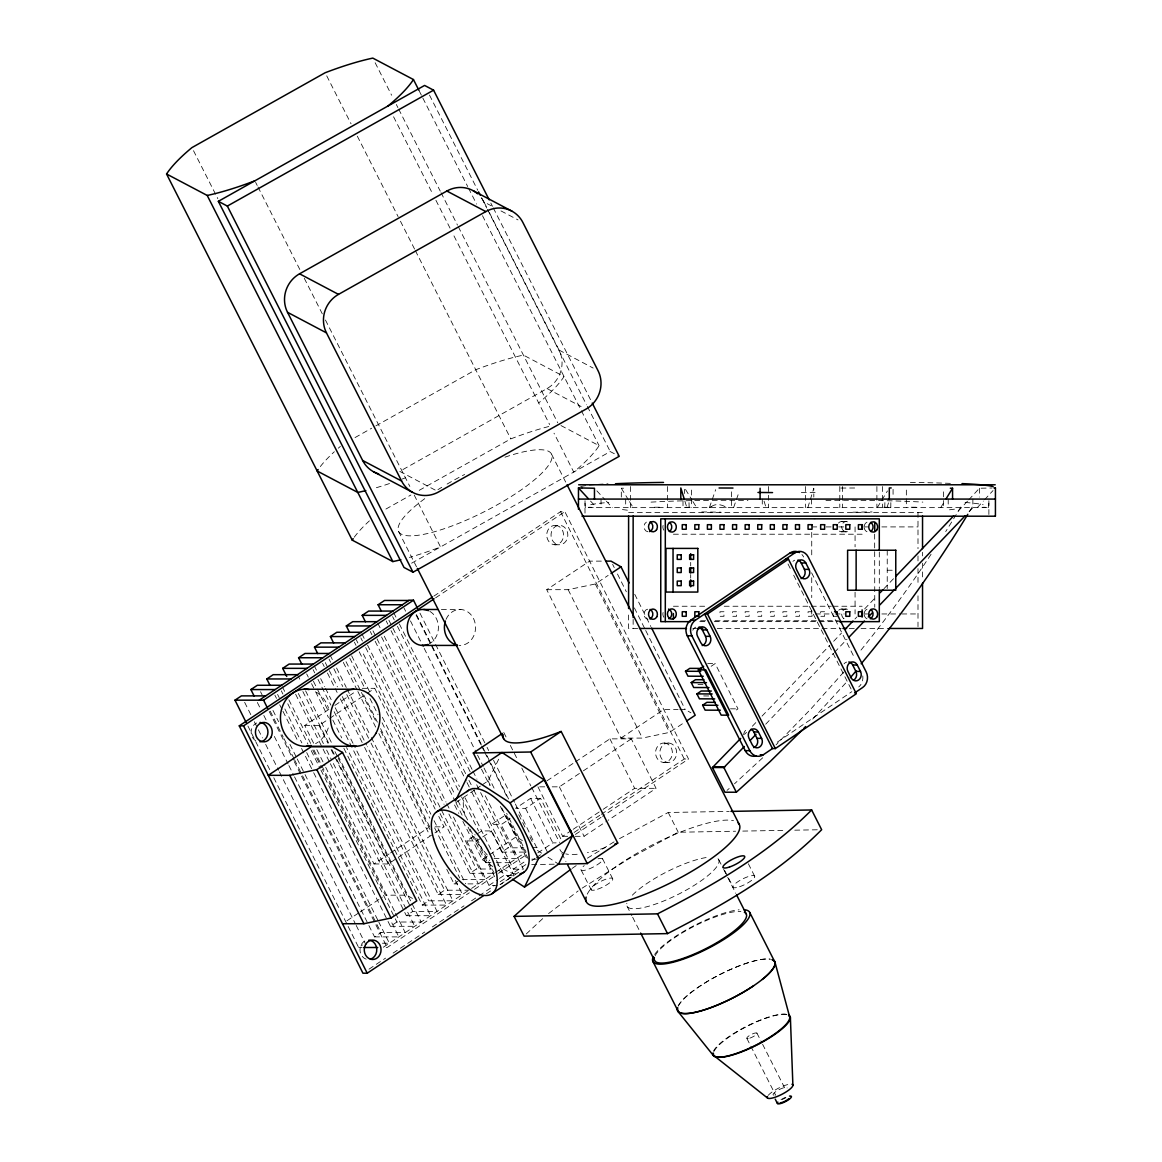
<?xml version="1.0" encoding="UTF-8"?>
<svg xmlns="http://www.w3.org/2000/svg" width="1162" height="1162" viewBox="0 0 1162 1162"><rect width="100%" height="100%" fill="white"/><g stroke="black" fill="none" stroke-linecap="round" stroke-linejoin="round"><path stroke-width="0.75" stroke-dasharray="5 3.75" d="M988.877 514.49L988.891 507.634L584.994 507.634L585.009 514.49M585.299 507.634L585.023 503.204M807.822 507.634L809.812 501.171M810.321 499.558L813.807 488.243L813.807 497.045M887.013 507.634L889.032 501.083M890.789 507.634L890.876 500.72M709.401 507.634L711.681 501.112M712.248 499.486L715.676 489.681M733.6 507.634L735.88 501.112M736.447 499.486L739.308 491.323M988.586 507.634L988.877 503.204M482.143 784.887L488.055 780.908L498.89 758.815M877.252 507.634L880.956 501.577M881.885 500.067L887.448 490.974M884.747 507.634L884.936 500.72M940.697 507.634L944.357 501.679M843.685 672.115L811.032 708.805L776.042 744.857M845.645 683.082L810.611 721.37M967.525 501.171L955.701 513.72M968.716 499.878L979.421 488.243L992.043 487.996M977.315 507.634L983.342 501.083M984.548 499.762L993.002 490.582M744.595 734.326L746.527 732.307M752.337 726.235L756.215 722.183M762.025 716.112L829.784 645.302M833.662 641.264L841.404 633.174M854.942 619.012L856.888 616.993M864.63 608.903L876.235 596.76M883.977 588.669L893.651 578.56M765.7 724.202L833.474 653.393M834.432 652.376L847.011 639.231M969.064 511.701L972.943 507.634M526.241 933.987L543.496 917.878M762.722 757.769L734.5 783.784M727.049 790.363L729.184 788.49M548.58 913.579L578.153 890.92M572.169 868.377L576.207 865.603M582.191 888.131L629.499 858.398L678.23 832.239L735.604 831.222M711.144 666.291L715.153 663.589L737.986 708.864L733.992 711.565M777.32 742.126L851.819 691.695M474.735 789.884L453.993 803.857L458.845 813.429M476.217 788.882L480.661 785.89M462.897 821.403L482.288 859.662L488.214 855.668M489.696 854.68L516.349 836.698L522.392 840.62M433.862 596.135L560.578 511.658L564.863 511.658L688.529 759.004L602.555 816.32M435.605 597.834L564.863 511.658M313.609 743.172L304.764 725.451L328.846 709.401M334.859 705.378L355.935 691.332M304.764 725.451L319.042 725.451L328.076 719.438M329.572 718.436L365.696 694.339M367.207 693.336L374.73 688.325L435.125 809.115M682.355 723.81L669.515 732.38L642.383 738.088L620.958 738.088L546.75 589.686L589.599 561.13L602.09 561.13M546.75 589.686L568.174 589.686L595.307 583.978L608.162 575.408M325.694 767.327L374.019 863.962L389.067 853.925M390.577 852.923L428.197 827.838M374.019 863.962L388.297 863.962L433.455 833.866M434.951 832.849L443.986 826.836L438.35 815.564M546.939 780.835L573.926 762.853M575.422 761.851L609.919 738.858L631.329 738.858L656.065 788.33L608.089 820.314M346.93 920.783L358.738 912.896M360.22 911.923L382.385 897.151M497.321 885.429L488.999 885.429L466.732 840.91L475.723 834.912M477.233 833.909L481.722 830.917L491.715 830.917L513.982 875.436L500.488 884.427M540.562 798.352L530.569 798.352L515.565 808.345L525.573 808.345L540.562 798.352L562.815 842.871M620.958 738.088L663.792 709.532L678.085 709.532M466.732 840.91L476.725 840.91L481.228 837.904M482.724 836.916L491.715 830.917M528.405 859.154L506.138 814.635L491.148 824.628L501.142 824.628L510.147 818.629M552.226 786.834L559.358 786.834L581.857 771.844M583.353 770.842L631.329 738.858M273.782 777.756L358.666 947.495L362.515 944.924M368.906 925.577L374.556 936.892L380.991 932.607L405.262 932.607L395.559 913.216M388.035 921.451L390.461 926.303L396.896 922.018L421.167 922.018L411.464 902.613M404.754 912.461L406.366 915.7L412.786 911.415L437.072 911.415L353.814 744.9M343.865 748.284L422.271 905.096L428.691 900.811L452.962 900.811L371.332 737.536M364.607 747.384L438.176 894.493L444.596 890.208L468.867 890.208M446.789 869.336L454.066 883.89L457.93 881.319M440.064 813.473L469.971 873.287L476.391 869.002L492.005 869.002M468.097 827.126L485.876 862.683L489.725 860.112M471.874 792.281L501.781 852.095L508.201 847.81L523.801 847.81M467.589 891.065L382.937 947.495L387.222 947.495L469.303 892.779M471.583 888.407L494.242 873.287L474.851 834.49M495.535 872.43L526.052 852.095L506.647 813.284M474.503 889.308L494.475 876.003M498.527 873.287L527.635 853.896M536.757 847.81L515.332 803.886M488.999 885.429L497.99 879.431M499.486 878.428L503.988 875.436L513.982 875.436M473.776 789.942L513.415 869.147L526.909 860.156M537.832 852.879L552.822 842.871L556.162 842.871M537.948 786.834L562.684 836.306L571.675 830.307M573.171 829.305L601.669 810.321M603.165 809.318L634.655 788.33L656.065 788.33M368.979 969.181L385.566 958.113M393.119 953.087L424.798 931.968M432.337 926.942L464.016 905.823M471.554 900.797L477.582 896.773M479.093 895.771L494.184 885.705M500.212 881.682L525.863 864.586M531.891 860.577L534.912 858.558M536.423 857.556L542.451 853.533M574.13 832.413L599.781 815.317M601.277 814.315L684.244 759.004L688.529 759.004M486.399 893.752L492.427 889.729M499.98 884.703L521.099 870.628M575.393 834.418L601.044 817.322M575.175 836.306L584.094 836.306L606.593 821.316M587.391 858.181L616.702 840.271M619.491 838.644L668.223 812.485L729.17 811.41M355.02 437.58L371.666 428.226M375.834 425.888L475.752 369.734A142.795 35.092 -26.9 0 1 523.394 355.093L564.049 376.546A142.795 35.092 -26.9 0 1 538.674 402.938M489.405 212.733L559.053 350.082A28.556 27.278 -62.2 0 1 547.026 388.558L399.713 471.351L436.229 490.625M385.915 509.058L410.898 495.012M419.221 490.335L510.801 438.873A142.795 35.092 -26.9 0 1 550.439 426.091M411.609 563.192L610.239 451.568L617.734 455.519M982.398 507.3L985.187 507.242M621.321 497.045L621.321 488.243L623.558 488.214M742.779 831.091L785.802 830.336M794.764 830.176L818.077 829.77M531.688 864.586L554.986 864.179M683.009 500.72L683.009 507.329L690.228 507.271M840.91 488.055L854.84 487.996M654.438 507.242L662.645 507.213M628.598 512.398L922.541 512.398M841.608 521.535L846.154 521.535M555.61 525.369A9.717 8.41 -90 0 1 562.19 540.388A9.717 8.41 -90 0 1 547.636 539.444A9.717 8.41 -90 0 1 555.61 525.369L559.895 525.369M811.73 526.909L817.147 526.909M826.109 526.909L831.6 526.909M838.703 526.909L844.237 526.909M863.86 526.909L867.665 526.909M881.871 526.909L917.995 526.909M841.608 531.818L846.154 531.818M673.394 534.215L862.117 534.215M554.681 544.76L558.966 544.76A9.717 8.41 90 0 0 566.94 530.685A9.717 8.41 90 0 0 552.386 529.756A9.717 8.41 90 0 0 558.966 544.76M887.231 570.237L895.771 570.237M673.394 606.244L707.876 606.244M724.202 606.244L809.493 606.244M811.308 606.244L831.266 606.244M833.081 606.244L862.117 606.244M841.608 609.048L846.154 609.048M441.386 609.484L460.82 609.484M815.332 613.957L833.401 613.957M835.1 613.957L844.237 613.957M863.86 613.957L867.665 613.957M881.871 613.957L899.925 613.957M901.741 613.957L917.995 613.957M837.206 616.296L833.241 616.296L833.241 611.735M700.613 620.755L706.06 620.755M715.124 620.755L816.755 620.755M818.571 620.755L838.528 620.755M699.771 621.641L706.089 621.641M714.267 621.641L838.485 621.641M637.647 628.468L628.598 628.468L628.598 612.142M692.842 628.468L696.459 628.468M717.23 628.468L821.258 628.468M822.13 628.468L841.143 628.468M849.262 628.468L854.68 628.468M861.042 628.468L888.175 628.468M362.239 688.325L374.73 688.325M679.857 709.532L685.217 709.532L690.925 712.8M664.446 743.026A9.717 8.41 -90 0 1 671.011 758.045A9.717 8.41 -90 0 1 656.472 757.116A9.717 8.41 -90 0 1 664.446 743.026L668.731 743.026A9.717 8.41 -90 0 1 675.296 758.045A9.717 8.41 -90 0 1 660.757 757.116A9.717 8.41 -90 0 1 668.731 743.026M663.517 762.417L667.787 762.417M539.734 786.834L545.08 786.834M435.067 826.836L443.986 826.836M562.684 836.306L568.029 836.306M532.879 847.534L537.164 847.534M501.781 852.095L526.052 852.095M494.039 858.398L516.582 858.398L484.249 793.748M531.731 859.154L538.398 859.154M485.876 862.683L494.547 862.683M496.276 862.683L510.147 862.683M513.415 869.147L523.408 869.147L501.142 824.628M469.971 873.287L494.242 873.287M462.229 879.605L484.772 879.605L452.439 814.94M454.066 883.89L457.537 883.89M467.937 883.89L478.352 883.89L361.948 651.098M438.176 894.493L462.447 894.493L455.17 879.939M412.466 898.444L406.758 895.176L385.334 895.176L322.426 769.36M422.271 905.096L446.542 905.096L367.323 746.672M406.366 915.7L430.637 915.7L346.581 747.573M390.461 926.303L414.747 926.303L332.288 761.4M374.556 936.892L398.842 936.892L390.752 920.725M382.429 943.21L389.357 943.21L378.856 922.192M358.666 947.495L362.123 947.495M911.24 507.213L919.447 507.242M707.673 663.546L715.153 663.589M697.97 684.621L703.068 684.65M703.678 695.936L708.776 695.965M730.506 708.82L737.986 708.864M883.657 507.271L890.876 507.329M588.698 507.242L591.502 507.3M481.242 197.656A28.556 27.278 -62.2 0 1 483.929 201.927L491.235 205.776M500.982 210.918L518.02 219.909M559.053 350.082L593.143 368.063M547.026 388.558L581.116 406.555M560.999 425.568L599.098 445.685A142.795 35.092 -26.9 0 1 573.737 472.077L554.013 433.194M537.469 850.41L541.986 853.344M548.014 857.265L558.573 864.107M482.288 859.662L492.848 866.518M498.876 870.425L510.946 878.269M596.847 490.829L605.17 499.878M606.361 501.171L612.301 507.634M590.543 501.083L596.585 507.634M685.522 489.463L692.015 500.067M692.93 501.577L696.648 507.634M689.139 507.634L688.95 500.72M621.321 488.243L628.627 500.183M629.543 501.679L633.188 507.634M490.829 203.074L492.47 206.299M493.284 207.911L591.429 401.471M483.929 201.927L488.636 211.179M429.504 95.11L477.756 190.263M481.838 198.339L486.747 208.013M487.561 209.625L586.519 404.783M587.347 406.395L610.239 451.568M419.119 90.723L422.358 97.114M422.866 98.116L467.69 186.53M468.504 188.128L476.609 204.091M482.477 215.667L599.098 445.685M375.152 62.733L391.623 95.226M396.329 104.507L397.898 107.601M398.682 109.141L440.253 191.134M441.037 192.674L457.508 225.152M458.293 226.706L557.731 422.794M393.569 116.781L432.787 194.112M435.924 200.3L450.043 228.144M453.964 235.886L549.626 424.551M551.558 454.197L566.243 483.189M748.372 863.802L754.53 875.959M326.725 75.835L351.04 123.782M357.315 136.157L398.101 216.597M400.454 221.23L414.573 249.075M415.357 250.629L510.801 438.873M724.739 870.658L733.222 887.376M718.77 859.764L722.822 867.753M723.635 869.35L726.875 875.741M727.688 877.339L735.793 893.317M668.223 812.485L678.23 832.239M756.898 1033.062L761.778 1042.692M762.606 1044.304L785.381 1089.244M746.875 1038.436L775.359 1094.619M626.986 906.069L631.837 915.656M632.651 917.254L640.756 933.231M602.526 858.703L612.534 878.457M255.64 182.361L257.209 185.455M257.993 186.995L300.348 270.528M304.27 278.27L322.31 313.842M325.447 320.029L409.837 486.442M414.224 495.085L440.514 546.939A142.795 35.092 -26.9 0 1 409.402 557.426M581.203 870.135L591.226 889.889M503.771 732.467L506.225 737.318M510.336 745.408L517.715 759.963M521.811 768.053L530.831 785.846M531.659 787.458L559.547 842.465M398.566 531.383L416.519 566.809M561.871 853.46L565.952 861.507M193.502 150.697L217.817 198.644M488.055 780.908L490.48 785.686M501.81 808.011L516.349 836.698M481.504 769.186L489.696 785.367M500.357 806.384L527.432 859.764M811.599 572.808L854.331 657.518M787.996 563.962L790.421 568.755M793.661 575.175L852.647 692.131M634.728 594.261L650.851 626.521M612.635 564.354L614.248 567.579M617.472 574.028L626.347 591.778M634.408 607.915L644.895 628.874M645.694 630.487L685.217 709.532M560.578 511.658L684.244 759.004M595.307 583.978L669.515 732.38M568.174 589.686L642.383 738.088M609.919 738.858L634.655 788.33M559.358 786.834L584.094 836.306M530.569 798.352L552.822 842.871M525.573 808.345L547.825 852.879M419.961 613.129L486.239 745.684M487.052 747.311L488.665 750.536M493.516 760.238L514.534 802.274M518.746 814.707L525.108 827.431M529.887 836.974L532.269 841.738M416.49 614.742L485.992 753.775M486.805 755.387L508.622 799.035M416.083 615.018L480.748 744.348M481.547 745.96L483.973 750.812M484.786 752.424L508.23 799.311M403.998 607.987L405.611 611.212M410.462 620.915L423.404 646.784M424.203 648.396L476.74 753.47M477.553 755.097L483.218 766.412M484.017 768.024L495.332 790.654M393.715 612.679L396.14 617.53M399.379 623.994L472.121 769.491M472.934 771.103L476.972 779.194M392.611 616.63L394.238 619.869M397.462 626.333L470.218 771.829M476.681 784.757L508.201 847.81M388.907 620.203L392.131 626.667M392.945 628.279L465.686 773.776M468.925 780.239L472.963 788.33M386.191 620.915L387.803 624.154M391.042 630.617L466.209 780.951M467.022 782.578L471.06 790.654M377.81 623.282L380.235 628.134M384.273 636.21L459.455 786.558M465.105 797.873L503.988 875.436M381.557 636.936L458.351 790.509M461.59 796.972L478.555 830.917M373.002 630.806L376.241 637.27M377.04 638.882L454.647 794.082M457.872 800.545L467.574 819.936M476.725 840.91L495.012 877.484M370.286 631.518L371.898 634.742M375.137 641.221L455.155 801.257M455.969 802.869L462.432 815.811M361.905 633.886L364.331 638.737M367.57 645.2L445.976 802.012M446.789 803.625L449.2 808.476M360.816 637.836L362.428 641.061M365.667 647.539L444.073 804.336M448.91 814.039L476.391 869.002M356.298 639.783L357.911 643.022M354.381 642.121L356.008 645.346M359.232 651.809L436.825 807.009M351.665 655.804L369.443 691.361M382.385 717.23L430.884 814.228M434.109 820.692L465.642 883.745M349.762 658.128L365.115 688.848M369.966 698.551L378.057 714.717M382.095 722.793L429.78 818.179M434.632 827.881L459.687 877.993M363.677 694.76L377.359 722.139M380.584 728.589L429.708 826.836M346.044 661.701L360.598 690.794M361.411 692.421L376.764 723.127M380.802 731.218L430.114 829.828M343.327 662.413L357.068 689.894M357.881 691.521L375.66 727.078M378.899 733.542L429.824 835.391M330.11 655.092L332.535 659.943M336.573 668.019L346.276 687.425M347.075 689.037L370.518 735.924M329.006 659.028L330.618 662.267M333.857 668.731L342.746 686.524M346.784 694.6L370.228 741.487M371.041 743.099L444.596 890.208M325.302 662.601L328.526 669.065M329.34 670.692L337.416 686.858M342.267 696.546L366.524 745.045M322.586 663.313L324.198 666.552M327.437 673.016L337.125 692.421M340.364 698.885L363.808 745.772M314.205 665.681L316.63 670.532M320.668 678.623L324.721 686.698M325.52 688.325L331.185 699.64M335.222 707.716L353.001 743.288M313.101 669.632L314.728 672.871M317.952 679.334L330.894 705.203M334.119 711.667L428.691 900.811M313.435 681.295L327.989 710.389M332.84 720.091L341.73 737.87M306.681 673.916L308.293 677.155M311.532 683.619L314.757 690.083M315.57 691.71L328.497 717.564M297.501 674.672L300.726 681.135M305.577 690.838L332.259 744.188M337.91 755.503L410.651 901M334.976 751.611L337.387 756.447M338.2 758.06L406.758 895.176M302.861 691.55L328.73 743.288M331.954 749.751L336.007 757.827M336.806 759.454L410.36 906.563M411.174 908.176L412.786 911.415M319.042 725.451L327.902 743.172M331.112 749.606L388.297 863.962M298.344 693.511L323.399 743.622M326.638 750.086L331.49 759.788M295.627 694.222L322.295 747.573M323.109 749.185L329.572 762.112M330.386 763.739L403.94 910.848M316.834 749.606L324.895 765.714M282.41 686.887L284.821 691.739M288.873 699.829L310.69 743.477M313.929 749.94L394.76 911.604M312.752 749.998L321.613 767.733M281.306 690.838L282.918 694.077M287.769 703.765L307.974 744.188M311.213 750.652L320.102 768.431M320.915 770.057L394.47 917.167M395.269 918.779L396.896 922.018M277.587 694.411L279.214 697.636M284.864 708.951L301.844 742.91M306.695 752.598L313.972 767.152M274.871 695.123L276.498 698.362M279.722 704.826L282.148 709.677M282.962 711.289L298.314 742.01M301.554 748.473L312.868 771.103M313.682 772.715L387.237 919.825M272.968 710.418L278.619 721.747M289.948 744.377L296.412 757.304M297.211 758.917L378.042 920.58M260.549 691.739L262.162 694.978M270.252 711.144L283.179 736.998M283.993 738.625L293.695 758.016M294.494 759.643L301.771 774.183M302.585 775.809L376.139 922.918M376.953 924.531L380.991 932.607M269.206 711.478L293.463 759.977M294.262 761.589L300.726 774.517M301.539 776.143L387.222 947.495M257.354 702.487L260.593 708.951M263.818 715.429L266.243 720.266M274.334 736.432L288.074 763.928M288.888 765.54L293.725 775.243M294.538 776.855L368.093 923.964M244.645 702.342L251.123 715.269M254.347 721.747L257.586 728.211M258.385 729.823L262.438 737.899M265.662 744.377L278.604 770.232M279.403 771.858L355.383 923.819M356.197 925.431L365.086 943.21M247.927 726.018L270.557 771.292M764.073 501.171L766.063 507.634M684.868 501.083L686.887 507.634M988.877 500.72L988.877 507.329M979.421 488.243L979.421 497.045M972.87 499.079L972.87 507.634M948.207 499.079L948.207 507.634M943.413 491.817L943.413 507.634M922.541 552.299L922.541 555.93M922.541 563.178L922.541 579.504M917.995 512.398L917.995 548.667M917.995 555.93L917.995 561.362M917.995 568.625L917.995 584.936M917.995 595.83L917.995 626.652M906.345 490.059L906.345 507.634M893.07 489.347L893.07 496.987M887.231 550.236L887.231 588.553M882.524 486.544L882.524 507.634M879.3 551.979L879.3 588.48M876.889 486.544L876.889 507.634M874.652 534.157L874.754 607.218M855.072 526.909L855.072 546.852M855.072 592.199L855.072 613.957M842.435 486.544L842.435 507.634M839.806 486.544L839.806 507.634M811.73 532.356L811.73 555.93M811.73 577.688L811.73 597.631M811.73 610.326L811.73 613.957M811.599 499.079L811.599 507.634M805.368 486.544L805.368 507.634M768.518 486.544L768.518 507.634M762.287 499.079L762.287 507.634M731.45 491.817L731.45 507.634M691.375 490.059L691.375 507.634M690.693 562.379L690.693 565.865M690.693 574.594L690.693 578.095M684.592 489.347L684.592 493.516M667.54 486.544L667.54 507.634M633.145 619.404L633.145 628.468M630.472 486.544L630.472 507.634M625.679 499.079L625.679 507.634M601.03 499.079L601.03 507.634M585.023 500.72L585.023 507.329M709.909 507.634A14.496 9.645 21.4 0 1 711.202 506.443M580.753 486.602A208.376 9.935 1.7 0 1 607.987 483.784M590.732 504.729A201.491 14.481 3.8 0 1 608.786 502.478M801.344 492.586A208.274 4.822 -0.6 0 1 815.913 492.456M910.369 482.433A208.347 11.083 -1.6 0 1 951.417 483.421M825.95 500.401A201.549 18.766 -1.7 0 1 922.846 502.115M954.452 509.174A201.36 4.488 -5.6 0 1 946.478 510.191M965.099 502.478A201.491 14.481 -3.8 0 1 983.154 504.729M627.407 510.191A201.36 4.488 5.6 0 1 619.433 509.174M651.04 502.115A201.549 18.766 1.7 0 1 747.936 500.401M724.797 506.734A10.298 6.972 19.7 0 1 726.134 507.649M711.464 506.617A10.937 7.233 20.3 0 1 724.957 506.53M701.804 511.934A201.389 8.352 1.8 0 1 721.006 512.195M813.894 518.818A201.491 0.77 -2.2 0 1 815.492 518.76M852.879 512.195A201.389 8.352 -1.8 0 1 872.096 511.934M758.408 518.76A201.491 0.77 2.2 0 1 759.992 518.818M714.064 1051.305A42.834 10.531 -26.9 0 1 748.168 1025.843A42.834 10.531 -26.9 0 1 787.618 1014.629M768.256 1095.316A14.278 3.515 -26.9 0 1 790.131 1084.161M781.038 1099.673A7.858 1.932 -26.9 0 1 785.788 1097.218M782.389 1099.484A5.708 1.409 -26.9 0 1 785.933 1097.756M773.587 1095.2A7.858 1.932 -26.9 0 1 778.569 1089.912A7.858 1.932 -26.9 0 1 787.124 1087.966M775.519 1095.083A7.858 1.932 -26.9 0 1 775.025 1095.185M354.236 537.222A142.795 35.092 -26.9 0 1 369.4 520.852M405.451 477.8A142.795 35.092 -26.9 0 1 402.226 479.034M389.488 483.552A142.795 35.092 -26.9 0 1 374.353 488.287M320.32 466.572A142.795 35.092 -26.9 0 1 334.351 451.727M338.302 448.183A142.795 35.092 -26.9 0 1 340.379 446.397M648.018 619.302A5.142 4.459 -90 0 1 648.018 609.062M648.018 531.804A5.142 4.459 -90 0 1 646.362 522.116M843.714 530.976A5.142 4.459 -90 0 1 842.697 523.437A5.142 4.459 -90 0 1 849.306 523.045M847.388 531.615A5.142 4.459 -90 0 1 844.934 531.615M838.456 523.045A5.142 4.459 -90 0 1 844.759 523.045M844.048 530.976A5.142 4.459 -90 0 1 838.456 530.308M843.714 618.489A5.142 4.459 -90 0 1 842.552 611.154A5.142 4.459 -90 0 1 848.972 610.195M838.79 610.195A5.142 4.459 -90 0 1 844.411 610.195M844.048 618.489A5.142 4.459 -90 0 1 843.656 618.75M663.865 530.206A5.142 4.459 -90 0 1 663.865 523.728M663.865 617.254A5.142 4.459 -90 0 1 663.865 610.776M866.997 531.746A5.142 4.459 -90 0 1 864.252 527.897M864.252 526.023A5.142 4.459 -90 0 1 866.997 522.188M866.997 618.794A5.142 4.459 -90 0 1 864.252 614.959M864.252 613.086A5.142 4.459 -90 0 1 866.997 609.237M862.8 675.906A11.431 9.862 -89.7 0 1 858.762 686.945M801.94 554.521A11.431 9.862 -89.7 0 1 803.639 557.005M743.68 734.805A6.289 5.432 -89.7 0 1 748.284 728.908M692.77 630.269A6.289 5.432 -89.7 0 1 695.791 627.16M792.963 561.377A6.289 5.432 -89.7 0 1 794.677 560.215M844.062 663.836A6.289 5.432 -89.7 0 1 846.648 662.079M429.867 611.401A17.996 15.585 -90 0 1 438.408 627.756A17.996 15.585 -90 0 1 429.388 643.777M446.063 619.331A17.996 15.585 -90 0 1 465.018 610.428A17.996 15.585 -90 0 1 475.258 630.908A17.996 15.585 -90 0 1 459.106 645.418M316.354 692.261A28.556 24.736 -90 0 1 328.512 708.21M328.294 727.949A28.556 24.736 -90 0 1 315.585 743.665M366.204 959.173A9.717 8.41 90 0 1 359.973 949.717A9.717 8.41 90 0 1 366.335 940.378M255.756 740.804A9.717 8.41 -90 0 1 251.152 731.523A9.717 8.41 -90 0 1 256.744 722.982M654.642 954.452A54.265 13.334 -26.9 0 1 691.913 926.739A54.265 13.334 -26.9 0 1 739.119 909.788M678.448 1005.9A54.265 13.334 -26.9 0 1 720.309 974.381A54.265 13.334 -26.9 0 1 770.45 959.26M678.071 1006.147A54.469 13.378 -26.9 0 1 719.307 974.787A54.469 13.378 -26.9 0 1 769.927 959.071M713.453 1051.174A42.834 10.531 -26.9 0 1 747.645 1025.697A42.834 10.531 -26.9 0 1 787.023 1014.557M587.275 894.144A85.683 21.047 -26.9 0 1 654.511 843.801A85.683 21.047 -26.9 0 1 733.498 820.692M504.976 457.174A85.683 21.047 -26.9 0 1 540.533 474.401A85.683 21.047 -26.9 0 1 424.885 534.099A85.683 21.047 -26.9 0 1 425.089 498.411M437.943 489.681A85.683 21.047 -26.9 0 1 441.763 487.285M447.094 484.089A85.683 21.047 -26.9 0 1 464.64 474.474M605.257 847.606A85.683 21.047 -26.9 0 1 587.435 852.588M577.18 854.259A85.683 21.047 -26.9 0 1 565.792 853.896M563.279 853.01A85.683 21.047 -26.9 0 1 559.75 846.343M515.565 873.853A49.414 21.642 56 0 1 497.394 864.702M487.299 855.014A49.414 21.642 56 0 1 470.145 829.145M465.178 815.956A49.414 21.642 56 0 1 463.754 798.381M655.077 955.832A51.404 12.637 -26.9 0 1 693.278 926.71A51.404 12.637 -26.9 0 1 740.906 911.473M598.038 858.791A12.143 2.978 -26.9 0 1 600.449 862.451A12.143 2.978 -26.9 0 1 584.588 870.309A12.143 2.978 -26.9 0 1 584.225 865.632M718.014 858.733A51.404 12.637 -26.9 0 1 675.805 895.568A51.404 12.637 -26.9 0 1 626.855 903.266M632.346 895.19A51.404 12.637 -26.9 0 1 708.718 857.236M960.756 507.039A1245.925 1076.927 -89.7 0 1 945.694 531.586M931.067 554.289A1245.925 1076.927 -89.7 0 1 859.909 651.417M972.187 507.039A1245.925 1076.927 -89.7 0 1 967.801 514.301M723.955 611.735L719.99 611.735L719.99 616.296L723.955 616.296L723.955 611.735M736.548 611.735L732.583 611.735L732.583 616.296L736.548 616.296L736.548 611.735M749.127 611.735L745.162 611.735L745.162 616.296L749.127 616.296L749.127 611.735M761.706 611.735L757.74 611.735L757.74 616.296L761.706 616.296L761.706 611.735M774.284 611.735L770.319 611.735L770.319 616.296L774.284 616.296L774.284 611.735M786.877 611.735L782.912 611.735L782.912 616.296L786.877 616.296L786.877 611.735M799.456 611.735L795.491 611.735L795.491 616.296L799.456 616.296L799.456 611.735M812.035 611.735L808.069 611.735L808.069 616.296L812.035 616.296L812.035 611.735M824.613 611.735L820.648 611.735L820.648 616.296L824.613 616.296L824.613 611.735M749.853 1038.145A5.708 1.409 -26.9 0 0 756.985 1033.178A5.708 1.409 -26.9 0 0 748.822 1035.938A5.708 1.409 -26.9 0 0 749.853 1038.145M739.54 886.751A12.143 2.978 -26.9 0 0 754.704 876.206A12.143 2.978 -26.9 0 0 737.362 882.06A12.143 2.978 -26.9 0 0 739.54 886.751M597.558 889.25A12.143 2.978 -26.9 0 0 612.723 878.704A12.143 2.978 -26.9 0 0 595.38 884.558A12.143 2.978 -26.9 0 0 597.558 889.25"/><path stroke-width="1.5" d="M455.548 800.705L467.923 775.461L501.984 752.497L544.208 779.905L572.503 835.71L558.573 864.107L524.512 887.071L512.457 879.242M524.512 887.071L538.442 858.674L572.503 835.71M946.173 498.687L952.564 488.243L950.327 488.214M856.045 671.011L850.395 677.606M802.622 729.634L770.014 761.691L736.345 792.223L724.914 792.223L712.451 767.53L740.702 738.393M845.268 629.121L853.01 621.031M880.113 592.722L883.018 589.686M895.597 576.541L953.755 515.754M712.451 767.53L723.868 767.53L744.348 746.527M750.187 740.426L756.012 734.326M848.957 637.212L864.441 621.031M868.304 616.993L872.183 612.94M879.924 604.85L894.435 589.686M895.408 588.669L965.172 515.754M803.625 728.603L805.629 726.54M730.971 811.381L811.642 809.958L821.65 829.712C777.654 874.013 722.677 905.343 667.525 933.609L524.106 936.136L514.083 916.382L542.422 890.586L570.818 869.307M811.642 809.958C767.632 854.259 712.669 885.589 657.503 913.855L514.083 916.382M756.172 755.939A11.431 9.862 -89.7 0 1 745.205 750.652L687.265 635.788A11.431 9.862 -89.7 0 1 690.824 620.159L790.131 552.923A11.431 9.862 -89.7 0 1 799.529 552.56M690.824 620.159L695.428 620.174L794.735 552.952A11.431 9.862 -89.7 0 1 808.229 557.034L866.169 671.897A11.431 9.862 -89.7 0 1 862.625 687.526L854.607 692.959M772.469 748.56L704.593 613.972L707.469 613.986L788.446 559.169L856.336 693.743L775.344 748.575L772.469 748.56L763.303 754.763L760.238 754.748M703.271 676.269L687.991 676.182L685.507 671.258L689.778 668.368L701.659 668.426M698.333 669.864L705.813 669.908L728.661 715.182L721.181 715.138L698.333 669.864L703.664 666.262M708.98 687.584L693.714 687.512L691.216 682.573L695.486 679.697L703.969 679.726M714.688 698.899L699.422 698.827L696.924 693.888L701.194 691.012L711.376 691.056M720.396 710.214L705.131 710.142L702.632 705.218L706.903 702.327L715.385 702.371M480.676 767.574L473.297 753.005L502.318 733.44M436.636 811.846L468.562 790.32M473.297 753.005L530.671 752.003L561.144 731.45L617.734 843.06L587.26 863.598L558.573 864.107M467.923 775.461L510.133 802.869L544.208 779.905M491.933 893.738L523.873 872.212M246.3 722.793L234.985 700.163L241.42 695.878L265.691 695.878M254.129 696.023L250.89 689.56L257.325 685.275L281.596 685.275M270.02 685.42L266.795 678.957L273.215 674.672L297.501 674.672M286.738 676.444L282.7 668.353L289.12 664.068L313.391 664.068M301.829 664.214L298.59 657.75L305.025 653.465L329.296 653.465M317.734 653.625L314.495 647.147L320.93 642.862L345.201 642.862M333.639 643.022L330.4 636.558L336.82 632.273L361.106 632.273M349.53 632.418L346.305 625.955L352.725 621.67L377.011 621.67M365.434 621.815L362.21 615.352L368.63 611.067L392.901 611.067M381.339 611.212L378.1 604.748L384.535 600.463L408.806 600.463M259.271 700.163L409.213 600.202L413.498 600.202L417.536 608.278M234.985 700.163L263.556 700.163L413.498 600.202M483.377 895.771L367.221 973.204L362.951 973.204L239.27 725.858L432.351 597.137M239.27 725.858L243.555 725.858L434.109 598.837M342.543 752.482L332.55 746.774L311.14 746.774L268.291 775.33L289.716 775.33L316.848 769.622L342.543 752.482L416.751 900.884L391.042 918.024L363.909 923.732L342.5 923.732M611.023 573.505L621.016 566.838L629.078 582.975M686.64 720.963L695.21 715.24L651.664 628.134M592.242 403.083L619.23 456.303L412.989 572.212L403.998 567.463L218.354 201.331L424.595 85.436L433.586 90.171L489.187 199.849M218.354 201.331L227.345 206.081L433.586 90.171M378.681 473.878A28.556 27.278 -62.2 0 1 362.631 460.457L287.522 312.302A28.556 27.278 -62.2 0 1 299.549 273.811L446.862 191.033A28.556 27.278 -62.2 0 1 477.597 193.807M401.587 481.01L326.464 332.869A28.556 27.278 -62.2 0 1 338.505 294.378L485.818 211.586A28.556 27.278 -62.2 0 1 522.885 222.479L598.009 370.634A28.556 27.278 -62.2 0 1 585.982 409.126L438.67 491.904A28.556 27.278 -62.2 0 1 401.587 481.01L362.631 460.457M578.458 487.938L581.741 487.996M994.004 487.953L995.427 487.938M891.196 487.938L889.293 487.953L889.293 499.079M578.676 484.786L995.209 484.786M578.473 499.079L995.427 499.079M582.017 516.204L995.209 516.204M605.663 561.13L611.023 561.13L621.016 566.838M378.1 604.748L402.386 604.748M423.694 609.484L437.842 609.484M834.563 611.735L837.206 611.735L837.206 614.785M362.21 615.352L386.481 615.352M690.693 621.641L660.757 621.641L660.757 518.818L879.3 518.818L879.3 550.236M839.414 621.641L879.3 621.641L879.3 590.223M346.305 625.955L370.576 625.955M639.449 628.468L686.481 628.468M697.331 628.468L702.749 628.468M842.958 628.468L846.575 628.468M889.046 628.468L922.541 628.468L922.541 583.135M330.4 636.558L354.671 636.558M421.966 645.418L457.334 645.418M314.495 647.147L338.781 647.147M298.59 657.75L322.876 657.75M282.7 668.353L306.971 668.353M266.795 678.957L291.066 678.957M304.052 689.226L354.032 689.226M250.89 689.56L275.162 689.56M306.332 746.28L356.313 746.28M713.483 766.833L724.914 766.833M363.866 947.495L377.737 947.495M719.06 487.996L732.99 488.055M790.131 552.923L794.735 552.952M785.57 559.154L788.446 559.169M797.887 560.055A6.289 5.432 -89.7 0 1 801.199 562.96L805.803 562.974L809.042 569.395A6.289 5.432 -89.7 0 1 807.082 577.979A6.289 5.432 -89.7 0 1 799.659 575.742L796.42 569.322A6.289 5.432 -89.7 0 1 798.381 560.738A6.289 5.432 -89.7 0 1 805.803 562.974M801.199 562.96L804.438 569.365L809.042 569.395M699.001 627.001A6.289 5.432 -89.7 0 1 702.313 629.906L706.917 629.92L710.142 636.34A6.289 5.432 -89.7 0 1 708.195 644.925A6.289 5.432 -89.7 0 1 700.773 642.688L697.534 636.268A6.289 5.432 -89.7 0 1 699.495 627.683A6.289 5.432 -89.7 0 1 706.917 629.92M687.265 635.788L691.869 635.817L749.81 750.667A11.431 9.862 -89.7 0 0 763.303 754.763M702.313 629.906L705.537 636.311L710.142 636.34M848.812 661.962A6.289 5.432 -89.7 0 1 852.676 664.998L857.28 665.027L860.505 671.433A6.289 5.432 -89.7 0 1 858.558 680.031A6.289 5.432 -89.7 0 1 851.136 677.78L847.897 671.375A6.289 5.432 -89.7 0 1 849.858 662.776A6.289 5.432 -89.7 0 1 857.28 665.027M852.676 664.998L855.9 671.404L860.505 671.433M685.507 671.258L700.788 671.331M691.216 682.573L706.496 682.66M696.924 693.888L712.204 693.975M702.632 705.218L717.913 705.29M751.015 729.242A6.289 5.432 -89.7 0 1 753.789 731.944L758.379 731.973L761.618 738.378A6.289 5.432 -89.7 0 1 759.672 746.977A6.289 5.432 -89.7 0 1 752.235 744.726L749.011 738.32A6.289 5.432 -89.7 0 1 750.957 729.721A6.289 5.432 -89.7 0 1 758.379 731.973M753.789 731.944L757.014 738.349L761.618 738.378M745.205 750.652L749.81 750.667M582.278 487.996L594.465 488.243L594.465 499.079M418.945 90.375L413.454 79.553L372.799 58.1A142.795 35.092 -26.9 0 0 325.157 72.741L191.933 147.603A142.795 35.092 -26.9 0 0 166.558 173.995L352.217 540.127L392.858 561.58A142.795 35.092 -26.9 0 0 400.875 559.721M473.079 190.655L512.035 211.223M446.862 191.033L485.818 211.586M166.558 173.995L207.214 195.448L392.858 561.58M299.549 273.811L338.505 294.378M287.522 312.302L326.464 332.869M373.496 471.714L412.452 492.281M714.601 1056.171L767.632 1098.119M588.132 498.454L578.473 487.953L578.458 509.348M678.23 1011.768L713.512 1055.706M478.57 191.89L480.211 195.114M567.071 484.801L739.352 824.57M749.737 912.446L774.778 961.831M736.592 894.914L746.324 914.087M775.243 1099.165L777.436 1103.493M657.503 913.855L667.525 933.609M640.756 933.231L654.526 960.393M652.841 961.337L677.882 1010.722M530.671 752.003L587.26 863.598M417.347 568.421L503.64 738.625M567.579 864.731L586.36 901.756M227.345 206.081L412.989 572.212M510.133 802.869L538.442 858.674M707.469 613.986L775.344 748.575M723.868 767.53L736.345 792.223M316.848 769.622L391.042 918.024M263.556 700.163L267.594 708.239M289.716 775.33L363.909 923.732M243.555 725.858L367.221 973.204M684.36 499.442L680.816 487.953L680.816 499.079M774.909 961.918L789.55 1016.503M790.392 1017.607L792.891 1085.264M995.427 487.953L995.427 516.204M952.564 488.243L952.564 499.079M922.541 516.03L922.541 548.667M874.754 522.435L874.754 531.455M862.117 525.151L862.117 528.783M862.117 609.876L862.117 617.124M856.133 550.236L856.133 590.223M760.093 488.243L760.093 499.079M690.693 553.649L690.693 558.893M690.693 567.608L690.693 572.851M690.693 579.838L690.693 586.81M673.394 613.507L673.394 618.939M673.045 548.406L673.045 592.054M665.303 518.818L665.303 621.641M633.145 516.03L633.145 617.588M628.598 516.03L628.598 608.525M962.005 483.61A208.376 9.935 -1.7 0 1 993.147 486.602M757.973 492.456A208.274 4.822 0.6 0 1 772.541 492.586M615.482 483.741A208.347 11.083 1.6 0 1 663.517 482.433M788.548 1014.978A42.834 10.531 -26.9 0 1 756.97 1044.972A42.834 10.531 -26.9 0 1 713.424 1053.266M791.961 1084.262A14.278 3.515 -26.9 0 1 781.3 1094.619A14.278 3.515 -26.9 0 1 767.457 1096.492M789.477 1096.086A7.858 1.932 -26.9 0 1 790 1098.656A7.858 1.932 -26.9 0 1 780.864 1103.479A7.858 1.932 -26.9 0 1 777.93 1102.172M788.94 1098.584A5.708 1.409 -26.9 0 1 780.181 1102.825M352.217 540.127A142.795 35.092 -26.9 0 1 353.19 538.689M365.827 490.582A142.795 35.092 -26.9 0 1 357.809 492.441L317.153 470.988A142.795 35.092 -26.9 0 1 318.127 469.55M413.454 79.553A142.795 35.092 -26.9 0 1 388.079 105.945M254.856 180.807A142.795 35.092 -26.9 0 1 207.214 195.448M650.052 609.411A5.142 4.459 -90 0 1 650.052 618.968M650.052 521.898A5.142 4.459 -90 0 1 649.645 531.615M669.37 522.392A5.142 4.459 -90 0 1 669.37 531.528M668.542 609.077A5.142 4.459 -90 0 1 668.963 618.794M870.687 522.392A5.142 4.459 -90 0 1 870.687 531.528M870.687 609.454A5.142 4.459 -90 0 1 870.28 618.794M691.869 635.817A11.431 9.862 -89.7 0 1 695.428 620.174M757.014 738.349A6.289 5.432 -89.7 0 1 753.673 747.616M705.537 636.311A6.289 5.432 -89.7 0 1 702.197 645.578M804.438 569.365A6.289 5.432 -89.7 0 1 801.083 578.618M855.9 671.404A6.289 5.432 -89.7 0 1 853.518 680.264M428.037 644.416A17.996 15.585 -90 0 1 407.252 627.233A17.996 15.585 -90 0 1 428.4 610.646M457.508 645.215A17.996 15.585 -90 0 1 445.409 621.031M311.184 745.467A28.556 24.736 -90 0 1 280.478 718.987A28.556 24.736 -90 0 1 309.092 689.545M368.848 940.102A9.717 8.41 90 0 1 376.749 948.875A9.717 8.41 90 0 1 370.417 959.216M260.012 722.444A9.717 8.41 -90 0 1 267.957 732.176A9.717 8.41 -90 0 1 259.939 741.835M744.014 909.701A54.265 13.334 -26.9 0 1 708.82 948.018A54.265 13.334 -26.9 0 1 653.422 956.515M771.975 959.638A54.265 13.334 -26.9 0 1 732.917 997.882A54.265 13.334 -26.9 0 1 677.751 1007.744M772.599 959.768A54.469 13.378 -26.9 0 1 762.272 979.45M753.572 985.797A54.469 13.378 -26.9 0 1 702.327 1010.49A54.469 13.378 -26.9 0 1 677.286 1008.616M788.678 1015.37A42.834 10.531 -26.9 0 1 754.835 1045.655A42.834 10.531 -26.9 0 1 712.785 1053.135M738.088 822.856A85.683 21.047 -26.9 0 1 667.743 884.253A85.683 21.047 -26.9 0 1 586.156 897.064M617.734 843.06A85.683 21.047 -26.9 0 1 614.596 844.266M561.144 731.45A85.683 21.047 -26.9 0 1 503.161 734.733M466.95 791.714A49.414 21.642 56 0 1 515.347 820.953A49.414 21.642 56 0 1 520.024 873.766M744.363 912.286A51.404 12.637 -26.9 0 1 705.61 948.773A51.404 12.637 -26.9 0 1 654.395 957.59M967.801 514.301A1245.925 1076.927 -89.7 0 1 861.158 663.778M686.219 524.687L682.254 524.687L682.254 529.247L686.219 529.247L686.219 524.687M698.798 524.687L694.832 524.687L694.832 529.247L698.798 529.247L698.798 524.687M711.376 524.687L707.411 524.687L707.411 529.247L711.376 529.247L711.376 524.687M723.955 524.687L719.99 524.687L719.99 529.247L723.955 529.247L723.955 524.687M736.548 524.687L732.583 524.687L732.583 529.247L736.548 529.247L736.548 524.687M749.127 524.687L745.162 524.687L745.162 529.247L749.127 529.247L749.127 524.687M761.706 524.687L757.74 524.687L757.74 529.247L761.706 529.247L761.706 524.687M774.284 524.687L770.319 524.687L770.319 529.247L774.284 529.247L774.284 524.687M786.877 524.687L782.912 524.687L782.912 529.247L786.877 529.247L786.877 524.687M799.456 524.687L795.491 524.687L795.491 529.247L799.456 529.247L799.456 524.687M812.035 524.687L808.069 524.687L808.069 529.247L812.035 529.247L812.035 524.687M824.613 524.687L820.648 524.687L820.648 529.247L824.613 529.247L824.613 524.687M837.206 524.687L833.241 524.687L833.241 529.247L837.206 529.247L837.206 524.687M849.785 524.687L845.82 524.687L845.82 529.247L849.785 529.247L849.785 524.687M862.364 524.687L858.398 524.687L858.398 529.247L862.364 529.247L862.364 524.687M697.81 548.406L665.928 548.406L665.928 592.054L697.81 592.054L697.81 548.406M895.771 550.236L847.606 550.236L847.606 590.223L895.771 590.223L895.771 550.236M681.208 554.811L677.243 554.811L677.243 559.387L681.208 559.387L681.208 554.811M693.598 554.811L689.632 554.811L689.632 559.387L693.598 559.387L693.598 554.811M681.208 567.942L677.243 567.942L677.243 572.517L681.208 572.517L681.208 567.942M693.598 567.942L689.632 567.942L689.632 572.517L693.598 572.517L693.598 567.942M681.208 581.087L677.243 581.087L677.243 585.663L681.208 585.663L681.208 581.087M693.598 581.087L689.632 581.087L689.632 585.663L693.598 585.663L693.598 581.087M686.219 611.735L682.254 611.735L682.254 616.296L686.219 616.296L686.219 611.735M698.798 611.735L694.832 611.735L694.832 616.296L698.798 616.296L698.798 611.735M849.785 611.735L845.82 611.735L845.82 616.296L849.785 616.296L849.785 611.735M862.364 611.735L858.398 611.735L858.398 616.296L862.364 616.296L862.364 611.735M656.82 616.761A5.142 4.459 -90 0 0 652.957 609.048A5.142 4.459 -90 0 0 649.108 616.761A5.142 4.459 -90 0 0 656.82 616.761M656.603 529.64A5.142 4.459 -90 0 0 653.364 521.564A5.142 4.459 -90 0 0 648.919 528.841A5.142 4.459 -90 0 0 656.603 529.64M675.514 529.93A5.142 4.459 -90 0 0 672.275 521.84A5.142 4.459 -90 0 0 667.83 529.131A5.142 4.459 -90 0 0 675.514 529.93M675.514 616.978A5.142 4.459 -90 0 0 672.275 608.903A5.142 4.459 -90 0 0 667.83 616.18A5.142 4.459 -90 0 0 675.514 616.978M876.831 529.93A5.142 4.459 -90 0 0 873.592 521.84A5.142 4.459 -90 0 0 869.147 529.131A5.142 4.459 -90 0 0 876.831 529.93M876.831 616.978A5.142 4.459 -90 0 0 873.592 608.903A5.142 4.459 -90 0 0 869.147 616.18A5.142 4.459 -90 0 0 876.831 616.978M375.878 733.382A28.556 24.736 -90 0 0 356.545 689.24A28.556 24.736 -90 0 0 333.102 730.637A28.556 24.736 -90 0 0 375.878 733.382M365.623 944.474A9.717 8.41 90 0 0 372.189 959.492A9.717 8.41 90 0 0 380.163 945.418A9.717 8.41 90 0 0 365.623 944.474M270.862 737.449A9.717 8.41 -90 0 0 264.297 722.444A9.717 8.41 -90 0 0 256.323 736.519A9.717 8.41 -90 0 0 270.862 737.449M433.658 838.935A49.414 21.642 56 0 0 490.103 894.725A49.414 21.642 56 0 0 469.085 824.729A49.414 21.642 56 0 0 433.658 838.935M729.533 866.997A12.143 2.978 -26.9 0 0 744.697 856.452A12.143 2.978 -26.9 0 0 727.354 862.306A12.143 2.978 -26.9 0 0 729.533 866.997"/></g></svg>
